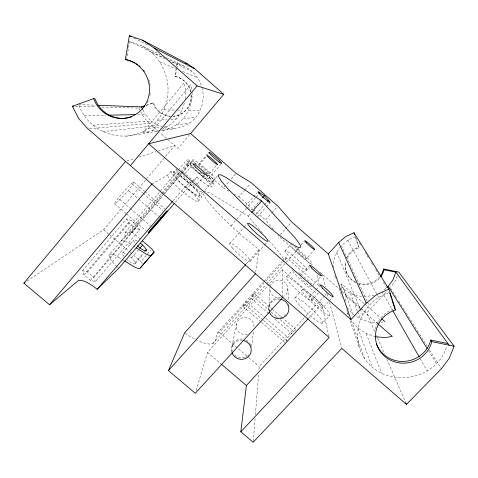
<?xml version="1.0" encoding="UTF-8"?>
<svg xmlns="http://www.w3.org/2000/svg" width="478" height="478" viewBox="0 0 478 478"><rect width="100%" height="100%" fill="white"/><g stroke="black" fill="none" stroke-linecap="round" stroke-linejoin="round"><path stroke-width="0.36" stroke-dasharray="2.39 1.79" d="M185.255 98.832L185.697 89.721L184.239 82.766L143.173 132.059L149.99 132.484L159.915 130.422M192.019 91.925C193.363 110.024 179.871 128.325 161.522 130.512M268.893 308.274L269.885 289.537M253.274 441.529L255.091 418.513M255.383 414.802L258.604 373.963M258.957 369.512L259.19 366.542L305.49 316.436M333.357 267.8L334.026 259.769L336.805 252.139L340.091 247.449M341.077 290.015L341.597 283.884L364.087 303.5M345.552 301.098L345.994 296.013L341.597 283.884M251.637 346.795L253.519 330.8M255.682 272.281L259.022 249.582L242.274 235.989L231.017 225.837A54.45 7.427 41.5 0 1 203.335 192.927M126.515 59.881L129.55 41.61L141.249 45.571L159.813 54.492M176.746 68.503L178.151 60.533M190.62 92.164A20.219 19.688 76.7 0 0 174.811 76.337L176.107 69.023M176.627 66.095L177.015 63.903C188.816 66.466 199.039 75.739 201.925 87.546M190.907 91.615A20.124 19.592 76.8 0 0 175.324 76.51L176.615 69.232M231.95 346.514L236.419 324.359M263.515 281.93L217.341 333.064L215.178 340.802A53.237 14.244 41.4 0 1 197.36 340.372M196.135 390.472L207.506 352.376L282.277 269.771L321.766 304.044L328.84 336.028M78.912 105.244C90.772 137.807 134.724 147.403 157.405 120.193C176.95 96.903 168.405 58.866 141.249 45.571M161.851 129.43C172.994 124.913 181.598 114.792 184.293 103.075M161.588 130.637C173.687 128.869 187.352 127.871 195.657 117.594C202.104 109.444 205.002 98.343 202.069 88.233M120.731 241.838L121.125 240.781L125.869 236.915L162.167 194.349M388.949 292.775C357.126 302.67 346.15 344.53 372.057 366.895C395.796 387.855 437.77 377.017 446.822 346.251M397.296 275.955L395.581 280.472L390.693 287.236M285.82 341.322L287.911 337.432L293.611 331.26L296.629 330.179L272.896 309.708M132.597 184.251A14.537 1.171 -49 0 0 128.767 186.157A14.537 1.171 -49 0 0 115.73 201.638A14.537 1.171 -49 0 0 119.781 199.469L128.642 190.585L132.597 184.251L142.695 192.969M260.874 321.772L242.83 306.255L245.363 304.904L251.123 298.529L254.242 293.623L272.329 309.218M242.83 306.255L245.991 301.343L264.991 317.703M143.173 132.059L152.309 130.709L190.698 84.749L192.048 91.226M26.989 281.106L103.66 229.685L165.113 156.945M165.591 156.378L174.715 145.581L158.571 150.779M189.647 134.641L177.977 148.425L159.789 132.573M82.557 270.733L126.64 218.787L131.229 220.579L137.652 226.088L139.594 229.906L95.385 281.62L90.485 280.413L84.008 274.922L82.557 270.733L87.486 272.018L93.843 277.413L95.385 281.62M151.795 184.078L167.987 174.912L171.196 171.136M84.008 274.922L128.504 222.581L126.64 218.787M87.486 272.018L131.229 220.579M173.114 172.803L176.322 169.027A17.59 2.402 40.8 0 0 185.888 180.559A17.59 2.402 40.8 0 0 201.979 192.144M125.069 232.577L177.941 170.485M178.419 169.923L187.071 159.76M117.14 266.79A16.425 4.433 40 0 1 109.522 254.398L161.265 193.692M161.749 193.124L179.638 172.134M180.122 171.566L188.631 161.582M162.651 193.781L180.559 172.785M181.043 172.217L188.786 163.141L187.974 162.156A20.094 2.396 40.9 0 1 190.214 160.925L191.373 161.672L192.467 161.05L196.966 164.976M125.869 236.915L125.206 235.803A19.688 4.666 40.3 0 1 128.911 232.828L130.177 233.401L162.944 194.994M163.428 194.432L181.258 173.532M181.736 172.97L192.945 159.807M90.485 280.413L135.047 228.191L139.594 229.906M130.177 233.401L132 231.92L162.956 195.633M164.892 193.369L181.341 174.094M181.825 173.526L192.467 161.05M93.843 277.413L137.652 226.088M184.998 173.598L192.27 165.083M122.619 253.035L133.756 240.022M197.802 165.179L207.906 153.372M198.985 165.071L206.191 156.653M172.875 200.969L185.5 186.241L191.786 181.258M175.253 202.433L193.196 181.532M194.17 180.397L196.93 177.183A16.844 2.103 40.9 0 0 211.282 186.898L214.042 183.719M131.504 257.929L138.232 250.102M197.133 184.144L204.423 175.671M209.149 173.926L216.367 165.543M135.131 262.583L142.874 253.603M135.137 263.736L143.394 254.159M208.599 178.509L220.657 164.516M142.408 263.665L140.902 261.538L150.857 250.006M199.631 195.831A17.572 2.504 40.7 0 0 181.174 177.033A17.572 2.504 40.7 0 0 178.18 180.188A17.572 2.504 40.7 0 0 199.631 195.831L202.863 192.084M217.496 175.868L203.652 191.905A54.45 7.427 41.5 0 1 211.473 193.937L248.178 216.199L262.661 233.18M212.447 182.327L215.166 179.178M198.31 201.214L201.537 197.48A20.106 2.868 40.7 0 0 180.367 175.952A20.106 2.868 40.7 0 0 177.027 179.626A20.106 2.868 40.7 0 0 201.537 197.48M205.403 172.325L223.405 188.009L229.273 181.246M231.233 178.993L235.636 173.926M234.023 194.014L238.916 196.781L244.318 190.608M244.814 190.047L250.215 183.869M245.316 206.209L257.021 192.885M255.563 197.719L247.323 207.088L251.846 209.914L261.938 198.46M256.047 197.169L258.473 194.415M231.017 225.837L236.329 219.802M236.807 219.253L246.941 207.733M248.178 216.199L251.064 212.925M229.733 243.505L243.738 227.659M244.222 227.11L246.636 224.379M255.861 214.532L264.113 205.193M264.603 204.644L267.029 201.895M257.475 216.809L265.792 207.41M266.276 206.855L269.7 202.989M273.332 229.56L265.571 220.017L271.492 213.343M271.988 212.788L277.419 206.675M246.122 264.017L259.022 249.582M250.173 261.203L264.238 245.471M264.722 244.927L267.148 242.215M280.299 234.638L285.252 229.117M285.748 228.568L291.192 222.491M285.007 250.992L290.528 244.867M264.011 281.381L281.823 261.657M282.319 261.108L285.288 257.821L286.854 257.977L319.561 286.424L316.795 274.456M217.341 333.064L219.456 332.58L263.886 283.4M265.887 281.189L286.854 257.977M296.444 250.018L298.045 248.249M300.979 245.005L304.283 241.342M212.686 343.568L266.085 284.524M266.551 283.992L298.613 248.542M286.495 276.834L293.038 269.634M306.267 258.843A6.656 0.759 42 0 0 299.915 252.073A6.656 0.759 42 0 0 298.057 252.157A6.656 0.759 42 0 0 306.267 258.843L314.142 250.185M299.849 275.991L308.764 266.216M306.482 270.309A14.537 1.798 42 0 0 292.59 255.318A14.537 1.798 42 0 0 288.545 255.85A14.537 1.798 42 0 0 306.482 270.309L309.266 267.256M295.231 297.471L302.323 289.728M312.899 285.139L320.881 276.445M309.72 296.641L315.582 290.266M316.072 289.74L319.489 286.023M311.656 300.423A17.328 2.545 42.3 0 0 295.004 281.889A17.328 2.545 42.3 0 0 290.385 283.615A17.328 2.545 42.3 0 0 311.656 300.423L318.3 293.211A17.363 2.336 42.3 0 1 304.48 283.568A17.363 2.336 42.3 0 1 292.673 270.124M305.992 315.886L324.616 295.739M325.118 295.195L327.131 293.014M308.615 318.252L321.766 304.044M322.256 308.388A8.61 1.249 42.6 0 0 313.885 299.085A8.61 1.249 42.6 0 0 311.781 300.088A8.61 1.249 42.6 0 0 322.256 308.388L328.655 301.481M329.151 300.949L332.102 297.758M322.536 323.182A18.797 2.964 42.7 0 0 304.241 302.562A18.797 2.964 42.7 0 0 299.67 305.328A18.797 2.964 42.7 0 0 322.536 323.182L329.754 315.426A18.839 2.731 42.6 0 0 311.232 294.956A18.839 2.731 42.6 0 0 306.936 297.424A18.839 2.731 42.6 0 0 329.754 315.426M374.704 331.332L366.68 312.899L387.276 291M355.411 236.574L347.9 240.147L341.328 245.692L367.194 301.397M384.019 289.847L387.21 287.218M192.359 180.804L196.93 177.183M188.786 163.141L185.924 164.755A16.844 2.103 40.9 0 1 200.437 174.655A16.844 2.103 40.9 0 1 211.282 186.898M254.242 293.623L251.643 295.081L270.668 311.483M101.898 107.078L138.853 108.088L140.168 107.616M146.143 105.232L153.438 102.901A20.124 19.592 76.8 0 0 170.568 116.279M146.125 105.501L153.438 102.901M126.981 160.949L134.7 158.463M138.913 157.107L155.762 151.681M109.522 254.398L110.848 254.027A16.425 4.433 40 0 1 118.61 257.188M121.125 240.781L122.398 240.476A16.473 4.081 40.2 0 1 130.046 243.834L132.502 245.411M374.411 295.075L366.303 296.569L364.816 296.462M381.432 322.268L382.812 322.023M126.096 136.284L149.99 132.484M148.503 128.367L161.654 126.712M164.575 126.341L168.955 125.792M176.382 124.86L189.485 123.21M102.627 131.653L157.83 125.487L161.116 126.598M89.416 128.719L149.285 123.42L157.579 130.649M92.84 125.164L151.132 121.024L157.83 125.487M157.405 120.193L166.959 119.542M170.628 119.297L176.507 118.897M183.438 118.424L195.657 117.594M84.289 115.61L105.871 115.198M137.867 114.595L145.312 114.457L151.132 121.024M163.93 109.856L174.799 110.054M177.696 110.101L182.046 110.179M188.619 110.299L200.198 110.508M75.291 106.355L95.982 106.917M78.577 104.592L95.594 105.214M173.992 128.666L165.717 128.158L163.745 127.489M152.309 130.709L158.672 131.103M361.834 296.252C353.26 295.9 344.955 291.341 339.798 284.512M378.666 322.77L369.309 322.094L360.49 319.107L354.574 315.187M364.445 358.303L351.485 320.852L357.956 328.177L366.184 333.62L375.618 336.817M174.811 76.337L175.324 76.51M179.734 77.998L180.224 78.165M159.897 61.967L176.388 68.868M182.572 71.455L197.689 77.783M151.538 52.472L165.03 58.752M171.775 61.889L192.013 71.312M129.55 41.61L163.643 57.623M168.991 60.132L177.517 64.136M166.446 57.683L185.004 66.603M133.954 38.073L148.467 45.452M223.405 188.009L229.715 191.576M118.61 257.194L121.699 259.124M122.32 259.506L124.172 260.665M133.111 245.806L134.957 246.989M185.207 333.28L190.071 336.482A53.237 14.244 41.4 0 0 196.733 340.073M347.213 307.677L352.8 314.016L353.983 314.799M207.506 352.376L220.842 363.728M219.456 332.58L248.405 357.323M248.972 357.807L259.19 366.542M132 231.92L140.484 239.203M103.66 229.685L109.307 234.513M109.868 234.997L129.622 251.882M130.183 252.366L140.902 261.538M245.363 304.904L262.781 319.89M263.348 320.374L288.073 341.65M119.781 199.469L129.855 208.127M130.41 208.611L150.558 225.939M261.442 322.256L285.121 342.624M114.624 203.813L125.822 213.427M126.377 213.911L145.969 230.737M128.504 222.581L135.047 228.191M133.786 182.01L144.362 191.14M144.918 191.624L164.958 208.922M143.257 193.453L162.896 210.404M271.229 311.967L277.383 317.273M280.18 319.686L293.611 331.26M128.642 190.585L138.172 198.8M138.734 199.284L158.361 216.199M251.123 298.529L268.564 313.556M274.754 318.892L293.319 334.887M265.553 318.181L287.911 337.432M364.648 303.99L380.392 317.721M238.916 196.781L252.264 208.414M253.37 209.382L265.571 220.017M279.941 237.279L311.399 264.692M320.015 272.221L339.374 289.1M342.158 291.526L360.549 307.551M361.105 308.041L366.68 312.899M345.994 296.013L359.94 308.167M360.502 308.651L377.793 323.72M130.398 256.919L131.952 258.335A8.24 2.127 40.1 0 1 135.035 262.255L135.304 263.157A8.24 2.127 40.1 0 1 127.339 259.895M149.285 123.42L143.101 116.447L140.813 111.948M143.926 121.203L144.201 121.514M252.737 210.941L255.413 214.019M268.935 240.542L280.042 253.561L284.04 259.279M277.903 235.176L278.817 236.299M390.687 288.425L397.021 298.457M398.604 300.967L405.738 312.259M406.133 312.887L427.129 346.126M429.507 349.89L441.385 368.705M428.354 350.44L436.611 363.639M359.295 242.926L360.46 244.832M365.12 252.456L366.674 254.995M367.062 255.628L368.227 257.534M371.334 262.619L373.282 265.798M375.612 269.61L379.496 275.961M383.38 282.313L387.264 288.664M355.274 236.67L359.044 247.813A19.61 19.006 -16.1 0 0 347.578 257.427M381.892 291.604L392.593 310.336M420.281 358.781L427.29 371.053M347.9 240.147L378.654 297.543M138.853 108.088L140.484 111.302M143.071 110.042L145.312 114.457M347.518 312.737L348.432 314.608M367.504 302.066L369.064 305.424M376.485 335.425L377.375 337.474M377.674 338.155L384.509 353.863M386.887 359.325L405.9 403.02M346.006 271.199L346.329 271.964M336.805 252.139L359.922 308.418M360.203 309.105L362.461 314.596M350.392 293.373L357.305 310.981M357.568 311.656L360.49 319.107M366.184 333.62L381.743 373.288M343.652 288.897L352.8 314.016M357.956 328.177L372.057 366.895M334.833 275.675L335.795 278.495M339.153 288.377L342.272 297.555M347.452 312.821L348.408 315.641M350.087 320.577L359.426 348.074M355.865 237.978L359.044 247.813M322.094 274.043L325.452 286.692M327.322 293.731L328.464 298.051M329.599 302.365L341.573 347.679M346.956 310.748L347.213 312.116M287.864 288.515L288.455 300.716M288.628 304.307L288.736 306.458M285.288 257.821L285.414 260.803M282.277 269.771L282.809 297.388M200.007 166.697A6.74 0.771 40.9 0 1 202.505 167.216A6.74 0.771 40.9 0 1 209.179 173.878A6.74 0.771 40.9 0 1 202.134 168.818M201.728 168.429A6.74 0.771 40.9 0 1 200.963 167.688M195.675 185.84A8.042 1.099 40.8 0 1 195.257 185.852M194.444 185.5A8.042 1.099 40.8 0 1 187.926 180.565A8.042 1.099 40.8 0 1 183.504 175.641M311.399 286.77A7.935 1.07 42.3 0 1 306.643 283.705A7.935 1.07 42.3 0 1 300.602 277.736M206.078 175.169A8.437 1.004 40.9 0 1 208.271 178.521A8.437 1.004 40.9 0 1 201.991 174.1M201.429 173.616A8.437 1.004 40.9 0 1 199.798 172.146M294.573 246.654A14.561 1.655 42 0 1 312.074 263.324A14.561 1.655 42 0 1 298.386 253.854A14.561 1.655 42 0 1 293.54 245.937M206.048 174.572A14.734 1.763 40.9 0 1 211.067 182.052A14.734 1.763 40.9 0 1 195.084 169.343A14.734 1.763 40.9 0 1 192.514 163.811M195.89 164.139A14.746 1.691 40.9 0 1 198.149 162.634A14.746 1.691 40.9 0 1 214.556 177.667A14.746 1.691 40.9 0 1 205.648 173.084M182.883 172.289A17.59 2.402 40.8 0 1 197.773 184.962M198.304 185.506A17.59 2.402 40.8 0 1 199.308 186.563M298.786 272.765A17.363 2.336 42.3 0 1 300.25 273.864M300.764 274.264A17.363 2.336 42.3 0 1 313.359 285.736M269 310.694A10.02 9.721 4.6 0 1 279.516 299.162M231.842 352.208A9.889 9.506 12 0 1 242.609 340.402M247.461 334.457A8.903 8.61 11.7 0 1 236.359 327.322A8.903 8.61 11.7 0 1 244.742 317.494A8.903 8.61 11.7 0 1 254.015 326.773M270.178 286.698A9.004 8.783 3.6 0 1 284.147 281.906A9.004 8.783 3.6 0 1 283.83 296.36M281.16 297.513A9.004 8.783 3.6 0 1 270.04 287.254M248.972 354.796A9.829 9.458 12 0 1 247.568 356.05M247.054 356.403A9.829 9.458 12 0 1 245.357 357.251M244.76 357.46A9.829 9.458 12 0 1 237.279 356.899M236.718 356.606A9.829 9.458 12 0 1 233.449 353.63M232.308 351.408A9.829 9.458 12 0 1 234.172 342.129A9.829 9.458 12 0 1 243.457 339.183M245.889 340.007A9.829 9.458 12 0 1 249.355 342.786M249.731 343.294A9.829 9.458 12 0 1 250.866 345.528M285.832 314.614A9.96 9.668 4.5 0 1 274.39 316.34M269.395 310.748A9.96 9.668 4.5 0 1 280.168 298.129M206.114 174.279A16.855 2.02 40.9 0 1 212.405 183.379A16.855 2.02 40.9 0 1 193.441 168.136A16.855 2.02 40.9 0 1 192.365 163.225M185.5 186.241A20.088 2.988 40.7 0 1 198.233 201.28A20.088 2.988 40.7 0 1 180.451 189.772A20.088 2.988 40.7 0 1 167.987 174.912M134.551 242.543A8.269 1.96 40.3 0 1 138.148 241.563M118.777 268.236A16.425 4.433 40 0 1 117.678 267.28M123.999 256.531A8.24 2.127 40.1 0 1 125.559 253.585M127.094 254.457A8.24 2.127 40.1 0 1 128.188 255.192M191.427 94.877A20.124 19.592 76.8 0 1 173.49 116.291M148.7 79.324A29.624 28.566 71.2 0 1 149.518 82.025M149.686 82.718A29.624 28.566 71.2 0 1 150.194 85.508M150.229 93.228A29.624 28.566 71.2 0 1 149.435 97.327M148.329 100.637A29.624 28.566 71.2 0 1 146.866 103.75M170.037 116.297A20.219 19.688 76.7 0 1 152.817 102.86M190.997 94.787A20.219 19.688 76.7 0 1 172.97 116.309M379.801 276.69A19.52 18.917 -16.2 0 1 358.237 283.179M355.572 282.104A19.52 18.917 -16.2 0 1 345.534 261.418M346.634 258.018A19.52 18.917 -16.2 0 1 358.661 247.162M375.475 328.906A28.411 27.067 -11.8 0 1 394.039 308.806M379.341 278.572A19.61 19.006 -16.1 0 1 358.614 283.998M355.937 282.922A19.61 19.006 -16.1 0 1 345.851 262.135M232.362 247.939A13.563 2.211 41.6 0 0 249.701 261.556A13.563 2.211 41.6 0 0 237.769 247.694A13.563 2.211 41.6 0 0 232.362 247.939"/><path stroke-width="0.72" d="M380.249 276.117A19.52 18.917 -16.2 0 0 383.553 269.018L398.772 272.084L454.1 346.197L449.266 358.237L441.385 368.705L406.497 404.388L341.764 348.396L253.215 442.27L240.828 431.801L246.397 385.489L308.107 318.802M350.93 319.543L328.29 253.943L338.687 242.555L345.678 236.658L353.983 232.696L388.841 289.005L376.592 294.687L366.279 303.171L350.93 319.543L148.664 143.753L190.579 133.535L223.77 94.321L194.797 68.766L186.994 63.526L142.444 40.164L129.335 35.73L125.403 59.505A29.839 28.764 71.1 0 1 142.976 108.07A29.839 28.764 71.1 0 1 93.64 98.617L72.333 106.271L78.733 118.586L87.934 128.851L329.163 337.486L240.828 431.801M282.809 297.388L195.293 393.292L168.441 370.587L184.604 332.879L245.626 264.573M387.21 287.218L388.273 286.34L393.024 279.755L395.909 272.167L395.348 271.402M161.164 218.613L165.699 212.824A14.483 0.364 -49.1 0 0 162.741 215.459A14.483 0.364 -49.1 0 0 149.614 230.755A14.483 0.364 -49.1 0 0 152.793 227.863L161.164 218.613L160.04 217.651M174.285 203.562L118.777 268.236L97.136 289.315A19.496 6.232 39.6 0 0 77.86 280.968L49.527 304.749L23.9 283.179L125.577 161.403M130.398 165.573L197.121 85.873L223.77 94.321M49.527 304.749L151.795 184.078M97.136 289.315L172.391 201.531M139.678 248.423L142.558 245.071M144.804 251.356L146.256 249.677M124.794 261.054L132.209 265.678A14.908 3.848 40.1 0 0 140.197 268.056L154.113 252.061L151.801 248.907L142.181 240.655M154.113 252.061L140.197 268.056M258.957 193.865L259.924 192.759L264.346 195.735L268.487 200.246A8.108 0.747 41.5 0 1 269.676 202.367A8.108 0.747 41.5 0 1 263.946 197.976L262.356 196.548A8.108 0.747 41.5 0 1 258.162 192.174A8.108 0.747 41.5 0 1 259.924 192.759M262.422 197.916L264.346 195.735M251.542 212.381L261.639 200.933L288.204 230.336A54.713 5.927 41.5 0 1 295.655 246.158L289.094 242.203A54.713 5.927 41.5 0 1 246.941 207.733L228.12 189.037L222.055 181.987L218.799 177.141L218.452 174.763L220.89 174.888L225.819 177.38L261.639 200.933M267.513 201.346L268.487 200.246M168.441 370.587L255.467 273.745M23.9 283.179L25.137 282.349M97.811 105.297L141.47 106.887L144.804 105.704M142.139 106.911L144.798 105.973M108.847 115.144L135.632 114.636M72.333 106.271L73.815 106.313M93.64 98.617L94.967 98.713A29.624 28.566 71.2 0 0 131.695 116.787M375.618 336.817L385.632 337.552L392.301 336.357L378.355 324.204M383.553 269.018L384.055 269.777L395.909 272.167L449.081 345.182L454.1 346.197M376.3 343.551A28.411 27.067 -11.8 0 0 404.496 361.38A28.411 27.067 -11.8 0 0 430.738 340.061L447.898 343.557M388.841 289.005L395.557 309.959A28.614 27.246 -11.7 0 0 384.515 356.182A28.614 27.246 -11.7 0 0 431.801 341.662L449.081 345.182M185.631 63.066L186.994 63.526M125.403 59.505L126.515 59.881A29.624 28.566 71.2 0 1 134.945 62.965M129.335 35.73L131.313 36.734M142.444 40.164L154.047 47.949L194.797 68.766M136.182 247.777L143.549 252.515A14.961 3.543 40.3 0 0 151.383 255.121M221.41 364.212L246.397 385.489M381.516 318.701L384.892 321.646M190.579 133.535L236.126 173.359L251.195 182.745L277.909 206.12L291.688 221.935L328.29 253.943M154.047 47.949L197.121 85.873M430.738 340.061L431.801 341.662M388.273 286.34L427.177 348.558M395.013 309.039L395.557 309.959M392.964 310.981L419.17 356.845M141.47 106.887L142.749 109.408M338.687 242.555L366.279 303.171M405.9 403.02L406.497 404.388M353.983 232.696L354.622 234.662M389.815 293.175L391.38 298.075M391.829 299.479L394.744 308.573M280.819 299.336A10.02 9.721 4.6 0 1 286.34 315.331A10.02 9.721 4.6 0 1 269.335 311.925M243.248 340.515A9.889 9.506 12 0 1 248.817 356.194A9.889 9.506 12 0 1 232.033 352.8M137.521 245.811A8.269 1.96 40.3 0 0 146.447 250.227L146.149 249.355A8.269 1.96 40.3 0 0 143.006 245.477L141.446 244.055A8.269 1.96 40.3 0 0 140.341 243.147M136.152 63.67A29.624 28.566 71.2 0 1 137.909 64.847M139.026 65.695A29.624 28.566 71.2 0 1 140.096 66.591M143.525 70.135A29.624 28.566 71.2 0 1 144.398 71.246M384.055 269.777A19.61 19.006 -16.1 0 1 380.733 276.905M217.329 164.42L217.024 164.384A6.758 0.669 41 0 1 210.828 159.628A6.758 0.669 41 0 1 207.213 155.517A6.758 0.669 41 0 1 212.8 159.58L214.09 160.739A6.758 0.669 41 0 1 217.329 164.42M219.312 162.138L217.884 161.056A8.473 0.801 41 0 1 209.77 153.695A8.473 0.801 41 0 1 211.24 153.575L212.662 154.651A8.473 0.801 41 0 1 220.705 161.952A8.473 0.801 41 0 1 219.312 162.138M306.44 242.896A6.674 0.657 41.9 0 0 314.638 249.641A6.674 0.657 41.9 0 0 308.185 242.938A6.674 0.657 41.9 0 0 306.44 242.896M195.627 167.145A8.066 0.95 40.9 0 0 205.397 174.542A8.066 0.95 40.9 0 0 196.906 166.063A8.066 0.95 40.9 0 0 195.627 167.145M311.662 268.021A7.959 0.926 42.2 0 0 321.377 275.902A7.959 0.926 42.2 0 0 313.622 267.638A7.959 0.926 42.2 0 0 311.662 268.021M250.46 227.498A13.641 1.769 41.6 0 0 267.716 241.396A13.641 1.769 41.6 0 0 255.383 227.833A13.641 1.769 41.6 0 0 250.46 227.498M322.65 288.294A8.64 1.081 42.4 0 0 333.088 296.695A8.64 1.081 42.4 0 0 324.556 287.505A8.64 1.081 42.4 0 0 322.65 288.294"/></g></svg>
